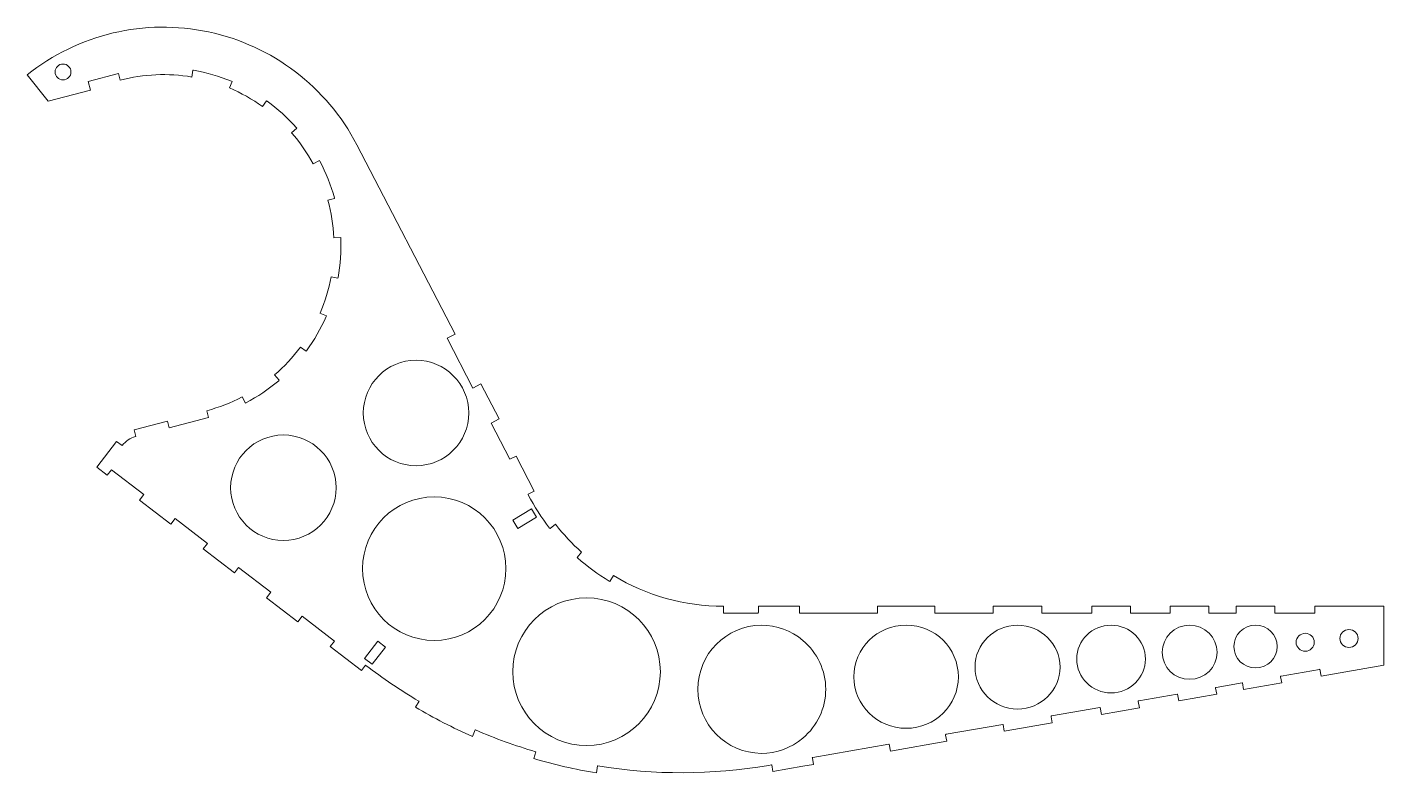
# Model space of a CAD drawing. Header units: millimetres. Extents: x 2 to 646, y 14 to 368.
import ezdxf

# ---------------------------------------------------------------- set-up
doc = ezdxf.new("R2010")
doc.units = ezdxf.units.MM

msp = doc.modelspace()

# ---------------------------------------------------------------- linework, layer by layer
at = {"color": 7, "linetype": 'Continuous', "lineweight": 15}
for p, q in [((2.45, 345.08), (12.42, 332.57)), ((45.76, 345.75), (31.34, 341.97)), ((31.34, 341.97), (32.43, 337.81)), ((45.76, 345.75), (46.6, 342.56)), ((81.11, 347.28), (80.55, 344.02)), ((81.4, 347.23), (81.11, 347.28)), ((99.67, 341.87), (98.4, 338.83)), ((99.39, 341.99), (99.67, 341.87)), ((12.42, 332.57), (32.43, 337.81)), ((116.03, 332.74), (114.1, 330.06)), ((116.27, 332.56), (116.03, 332.74)), ((130.36, 319.76), (127.88, 317.58)), ((130.16, 319.99), (130.36, 319.76)), ((158.84, 311.87), (205.42, 222.18)), ((141.07, 304.39), (138.17, 302.82)), ((141.21, 304.13), (141.07, 304.39)), ((148.29, 286.46), (145.11, 285.58)), ((148.21, 286.75), (148.29, 286.46)), ((151.2, 267.95), (147.91, 267.81)), ((151.22, 267.65), (151.2, 267.95)), ((149.85, 248.66), (146.6, 249.27)), ((149.9, 248.96), (149.85, 248.66)), ((144.38, 230.75), (141.35, 232.06)), ((144.26, 230.47), (144.38, 230.75)), ((201.61, 220.2), (205.42, 222.18)), ((213.89, 196.55), (201.61, 220.2)), ((134.73, 213.99), (132.07, 215.95)), ((134.91, 214.23), (134.73, 213.99)), ((121.97, 200.27), (119.83, 202.78)), ((121.75, 200.07), (121.97, 200.27)), ((217.71, 198.53), (213.89, 196.55)), ((217.71, 198.53), (226.33, 181.93)), ((105.97, 189.42), (104.44, 192.35)), ((106.24, 189.56), (105.97, 189.42)), ((53.18, 176.81), (68.99, 180.96)), ((69.83, 177.77), (68.99, 180.96)), ((69.83, 177.77), (88.5, 182.66)), ((88.5, 182.66), (87.66, 185.85)), ((222.51, 179.95), (226.33, 181.93)), ((54.02, 173.62), (53.18, 176.81)), ((231.41, 162.82), (222.51, 179.95)), ((35.48, 159.1), (44.85, 171.29)), ((47.47, 169.28), (44.85, 171.29)), ((47.47, 169.28), (47.56, 169.4)), ((53.87, 173.58), (54.02, 173.62)), ((231.41, 162.82), (234.33, 164.34)), ((234.33, 164.34), (242.95, 147.75)), ((40.48, 155.25), (35.48, 159.1)), ((42.49, 157.87), (40.48, 155.25)), ((57.79, 146.11), (42.49, 157.87)), ((57.79, 146.11), (55.78, 143.49)), ((70.61, 132.09), (55.78, 143.49)), ((242.95, 147.75), (240.02, 146.23)), ((240.02, 146.23), (240.16, 145.96)), ((232.88, 133.96), (241.68, 139.31)), ((244.07, 135.38), (235.26, 130.03)), ((241.68, 139.31), (244.07, 135.38)), ((72.62, 134.71), (70.61, 132.09)), ((87.92, 122.94), (72.62, 134.71)), ((235.26, 130.03), (232.88, 133.96)), ((250.46, 129.96), (250.27, 130.2)), ((250.46, 129.96), (253.06, 131.99)), ((87.92, 122.94), (85.91, 120.33)), ((100.73, 108.93), (85.91, 120.33)), ((265.46, 118.76), (263.27, 116.3)), ((263.49, 116.1), (263.27, 116.3)), ((102.75, 111.55), (100.73, 108.93)), ((118.05, 99.78), (102.75, 111.55)), ((278.57, 104.99), (278.83, 104.83)), ((278.83, 104.83), (280.53, 107.66)), ((118.05, 99.78), (116.03, 97.17)), ((130.86, 85.77), (116.03, 97.17)), ((332.65, 93.17), (332.79, 93.17)), ((332.79, 89.87), (332.79, 93.17)), ((349.24, 90.17), (349.24, 89.87)), ((349.24, 90.17), (349.39, 90.17)), ((349.39, 93.17), (349.39, 90.17)), ((349.39, 93.17), (368.78, 93.17)), ((368.78, 89.87), (368.78, 93.17)), ((405.79, 89.87), (405.79, 93.17)), ((432.93, 93.17), (405.79, 93.17)), ((432.93, 89.87), (432.93, 93.17)), ((460.67, 89.87), (460.67, 93.17)), ((483.74, 93.17), (460.67, 93.17)), ((483.74, 89.87), (483.74, 93.17)), ((507.41, 89.87), (507.41, 93.17)), ((525.73, 93.17), (507.41, 93.17)), ((525.73, 89.87), (525.73, 93.17)), ((544.66, 89.87), (544.66, 93.17)), ((562.99, 93.17), (544.66, 93.17)), ((562.99, 89.87), (562.99, 93.17)), ((575.94, 89.87), (575.94, 93.17)), ((594.27, 93.17), (575.94, 93.17)), ((594.27, 89.87), (594.27, 93.17)), ((613.2, 89.87), (613.2, 93.17)), ((645.95, 93.17), (613.2, 93.17)), ((645.95, 65.18), (645.95, 93.17)), ((132.87, 88.39), (130.86, 85.77)), ((148.17, 76.62), (132.87, 88.39)), ((332.79, 89.87), (349.24, 89.87)), ((350.63, 84.2), (350.63, 84.17)), ((405.79, 89.87), (368.78, 89.87)), ((432.93, 89.87), (460.67, 89.87)), ((483.74, 89.87), (507.41, 89.87)), ((525.73, 89.87), (544.66, 89.87)), ((562.99, 89.87), (575.94, 89.87)), ((594.27, 89.87), (613.2, 89.87)), ((148.17, 76.62), (146.16, 74.01)), ((160.99, 62.61), (146.16, 74.01)), ((168.74, 76.58), (162.46, 68.41)), ((166.1, 65.61), (172.38, 73.78)), ((168.74, 76.58), (172.38, 73.78)), ((163, 65.22), (160.99, 62.61)), ((166.1, 65.61), (162.46, 68.41)), ((163.12, 65.13), (163, 65.22)), ((616.14, 60), (645.95, 65.18)), ((597.07, 60.03), (596.92, 60.01)), ((596.92, 60.01), (596.97, 59.71)), ((596.97, 59.71), (596.97, 59.71)), ((596.97, 59.71), (597.5, 56.76)), ((597.22, 60.06), (597.07, 60.03)), ((597.22, 60.06), (615.41, 63.22)), ((597.22, 60.06), (597.22, 60.06)), ((615.56, 63.25), (615.41, 63.22)), ((615.56, 63.25), (616.14, 60)), ((529.72, 48.32), (547.92, 51.49)), ((548.07, 51.51), (547.92, 51.49)), ((548.07, 51.51), (548.65, 48.26)), ((566.26, 54.68), (566.11, 54.65)), ((566.11, 54.65), (566.17, 54.36)), ((566.17, 54.36), (566.17, 54.36)), ((566.17, 54.36), (566.7, 51.4)), ((566.41, 54.7), (566.26, 54.68)), ((566.41, 54.7), (578.72, 56.84)), ((566.41, 54.7), (566.41, 54.7)), ((578.87, 56.87), (578.72, 56.84)), ((578.87, 56.87), (579.45, 53.62)), ((579.45, 53.62), (597.5, 56.76)), ((188.32, 48.13), (186.63, 45.26)), ((188.32, 48.13), (188.19, 48.2)), ((488.36, 41.13), (511.23, 45.11)), ((511.38, 45.13), (511.23, 45.11)), ((511.38, 45.13), (511.96, 41.88)), ((529.57, 48.3), (529.43, 48.27)), ((529.43, 48.27), (529.48, 47.98)), ((529.48, 47.98), (529.48, 47.98)), ((529.48, 47.98), (530.01, 45.02)), ((529.72, 48.32), (529.57, 48.3)), ((529.72, 48.32), (529.72, 48.32)), ((548.65, 48.26), (566.7, 51.4)), ((488.21, 41.1), (488.07, 41.08)), ((488.07, 41.08), (488.12, 40.78)), ((488.12, 40.78), (488.12, 40.78)), ((488.12, 40.78), (488.65, 37.83)), ((488.36, 41.13), (488.21, 41.1)), ((488.36, 41.13), (488.36, 41.13)), ((511.96, 41.88), (530.01, 45.02)), ((215.02, 34.54), (213.69, 31.47)), ((215.16, 34.48), (215.02, 34.54)), ((438.18, 32.4), (438.03, 32.38)), ((438.03, 32.38), (438.08, 32.08)), ((438.32, 32.43), (438.18, 32.4)), ((438.32, 32.43), (465.2, 37.1)), ((438.32, 32.43), (438.32, 32.43)), ((465.35, 37.13), (465.2, 37.1)), ((465.35, 37.13), (465.93, 33.88)), ((465.93, 33.88), (488.65, 37.83)), ((375.12, 21.44), (411.16, 27.7)), ((411.3, 27.73), (411.16, 27.7)), ((411.3, 27.73), (411.88, 24.48)), ((411.88, 24.48), (438.61, 29.13)), ((438.08, 32.08), (438.08, 32.08)), ((438.08, 32.08), (438.61, 29.13)), ((243.76, 24.14), (242.81, 20.91)), ((243.76, 24.14), (243.61, 24.18)), ((350.63, 23.4), (350.63, 23.36)), ((374.97, 21.41), (374.82, 21.39)), ((374.82, 21.39), (374.88, 21.09)), ((374.88, 21.09), (374.88, 21.09)), ((374.88, 21.09), (375.41, 18.14)), ((375.12, 21.44), (374.97, 21.41)), ((375.12, 21.44), (375.12, 21.44)), ((272.96, 17.48), (272.42, 14.17)), ((273.11, 17.46), (272.96, 17.48)), ((354.07, 17.7), (355.51, 17.95)), ((355.51, 17.95), (355.65, 17.98)), ((355.65, 17.98), (356.21, 14.73)), ((356.21, 14.73), (370.36, 17.26)), ((370.36, 17.26), (375.41, 18.14))]:
    msp.add_line(p, q, dxfattribs=at)
for centre, radius in [((19.49, 346.44), 3.75), ((186.9, 184.76), 25), ((123.98, 149.33), 25), ((195.54, 110.96), 34), ((267.78, 62.12), 35)]:
    msp.add_circle(centre, radius, dxfattribs=at)
for centre, radius, start, end in [((66.99, 264.17), 103.5, 27.44618, 128.57897), ((66.99, 264.17), 81, 80.36113, 104.57736), ((66.99, 264.17), 84.3, 67.39267, 80.15307), ((66.99, 264.17), 81, 54.43253, 67.18462), ((66.99, 264.17), 84.3, 41.46408, 54.22448), ((66.99, 264.17), 81, 28.50394, 41.25603), ((66.99, 264.17), 84.3, 15.53549, 28.29588), ((66.99, 264.17), 81, 2.57534, 15.32743), ((66.99, 264.17), 84.3, 349.60689, 2.36729), ((66.99, 264.17), 81, 336.64675, 349.39884), ((66.99, 264.17), 84.3, 323.6783, 336.4387), ((66.99, 264.17), 81, 310.71816, 323.47025), ((66.99, 264.17), 84.3, 297.74971, 310.5101), ((66.99, 264.17), 81, 284.78956, 297.54165), ((56.84, 162.27), 11.7, 104.68346, 142.44618), ((332.65, 194.17), 104.3, 207.52858, 217.83075), ((332.65, 194.17), 101, 217.99824, 228.29503), ((332.65, 194.17), 104.3, 228.46252, 238.76469), ((332.65, 194.17), 101, 238.93218, 270), ((350.94, 53.78), 30.38, 90.57653, 269.42347), ((350.63, 53.78), 30.42, 49.55725, 90), ((312.87, 259.92), 245.7, 232.44618, 239.50649), ((312.69, 259.2), 248.32, 239.49172, 246.5034), ((312.87, 259.92), 245.7, 246.56681, 253.62713), ((350.63, 53.78), 30.42, 270, 310.44275), ((312.69, 259.2), 248.32, 253.65396, 260.6662), ((312.87, 259.92), 245.7, 260.68744, 279.65186)]:
    msp.add_arc(centre, radius, start, end, dxfattribs=at)
for centre, major_axis in [((419.36, 59.73), (24.78, 0)), ((472.2, 64.29), (20.15, 0)), ((516.57, 68.12), (16.27, 0)), ((553.83, 71.33), (13.01, 0)), ((585.11, 74.03), (10.28, 0)), ((608.64, 76.06), (4.31, 0)), ((629.41, 77.86), (4.31, 0))]:
    msp.add_ellipse(centre, major_axis=major_axis, ratio=0.986203, dxfattribs=at)
msp.add_ellipse((350.41, 53.78), major_axis=(30.81, 0), ratio=0.986203, start_param=5.416974, end_param=7.149397, dxfattribs=at)

doc.saveas('drawing.dxf')
